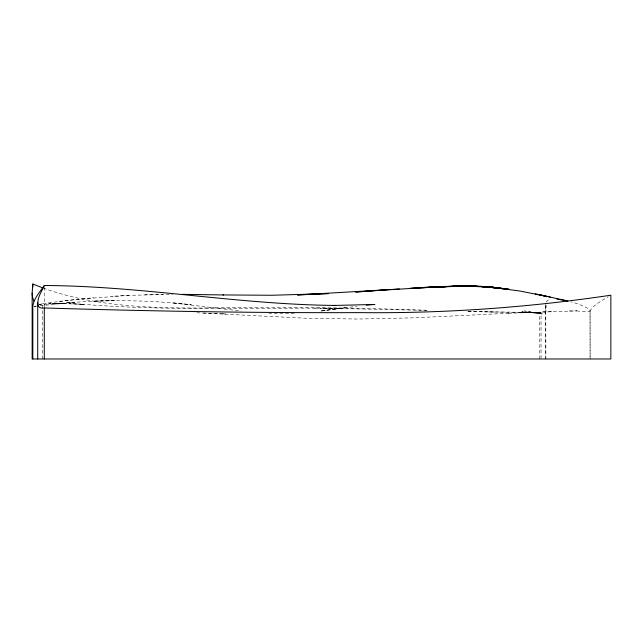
<?xml version="1.0" encoding="UTF-8"?>
<svg xmlns="http://www.w3.org/2000/svg" width="643" height="643" viewBox="0 0 643 643"><rect width="100%" height="100%" fill="white"/><g stroke="black" fill="none" stroke-linecap="round" stroke-linejoin="round"><path stroke-width="0.48" stroke-dasharray="3.21 2.41" d="M42.317 358.979L42.317 309.548M42.317 308.56L42.317 303.625L76.38 299.381L129.05 295.338L172.814 294.365M44.327 307.354L44.327 287.501M539.79 358.979L539.758 312.964L541.036 312.619L541.036 358.979M545.73 358.979L545.73 304.412L545.899 358.979M590.049 310.915L590.089 358.979L590.049 310.915C594.068 304.203 601.92 300.844 608.254 296.704M546.253 302.106L547.675 300.257L550.713 299.099M39.336 304.886L42.317 303.625L39.295 304.541L61.495 303.343L48.747 303.737L59.381 303.504L84.072 304.34L68.93 303.617L84.072 304.34M36.37 306.012L33.83 306.389M321.436 311.011L345.082 307.635L320.327 311.075L356.865 306.277M59.204 301.382L93.717 297.685M34.368 306.414L36.289 306.189M40.147 305.746L74.508 302.258L53.843 304.051C99.536 299.397 145.672 299.598 191.309 304.75L172.388 302.853L241.157 311.043M569.135 310.963L576.859 310.874L508.428 313.294M129.05 295.338L111.858 296.294M508.902 313.27L413.762 317.835L357.596 319.041L306.036 318.237L194.419 312.659M48.747 303.737L50.516 303.673M543.005 311.694L552.321 311.349M294.205 313.527L268.983 313.454M144.763 294.767L163.234 294.398M314.572 308.142L343.097 308.367C256.187 307.258 169.133 311.284 82.384 304.252M545.73 304.412C547.49 308.511 545.288 316.702 539.807 313.173L520.774 312.281L541.036 312.619L467.453 311.469M525.669 312.554L484.356 311.871M323.325 308.19L427.065 310.4M576.658 310.89C605.577 314.499 579.849 303.906 571.137 301.864M493.888 312.072L466.689 311.405M426.518 310.239C351.576 307.563 276.578 306.663 201.605 308.021C148.581 308.061 94.256 306.43 43.837 288.297M203.309 313.012L225.806 313.953L221.883 313.784M539.807 313.173L521.915 311.767L540.45 313.607L524.423 310.939L541.583 313.921M114.43 300.602L93.749 301.077L114.382 300.651"/><path stroke-width="0.96" d="M366.277 305.136L374.853 304.452L333.211 305.481L335.349 305.433C237.99 304.589 141.765 285.91 44.327 285.516C41.449 291.986 36.161 299.003 38.403 306.341L39.625 307.507L41.562 308.085L44.295 307.965C149.313 311.188 254.379 312.996 359.445 312.619C443.557 313.535 527.662 307.651 610.85 295.193L610.85 358.979L32.15 358.979L32.15 293.031L32.801 284.021L42.912 287.935M44.327 285.516C39.995 291.777 34.192 298.031 32.833 305.666L32.833 358.979M383.63 290.081L438.502 286.826L423.544 287.445L409.832 288.385L449.666 286.432L435.399 286.826L421.961 287.63L460.38 286.248L444.498 286.44L431.895 287.172L456.851 286.071L479.469 286.585L464.688 285.958L440.825 286.81L456.851 286.071L453.17 286.175L468.305 286.111L449.666 286.513L475.981 286.191L496.492 288.008L483.239 286.489L469.832 286.151L483.239 286.489L502.834 288.715L491.276 287.099L480.602 286.376L493.647 287.421L479.565 286.424L491.276 287.099L500.768 288.201L490.36 287.035L509.577 289.519L499.466 287.976L489.693 287.051L520.042 291.054L545.682 296.166L535.201 293.859M399.311 288.932L355.683 292.026L385.671 289.856L297.428 294.96L328.485 293.57L271.86 295.266L222.904 294.936M182.387 294.341L223.611 294.952M556.918 299.075L567.898 301.028M499.217 288.072L509.232 289.294M565.454 300.458L537.403 294.341M539.807 294.92L550.223 296.994M33.725 301.037L32.391 296.367L32.15 293.031M44.295 307.965L44.295 358.979M37.712 302.676L37.712 358.979M32.801 284.021L32.801 287.019M472.661 286.047L461.232 286.063L486.365 286.858L472.661 286.047"/></g></svg>
